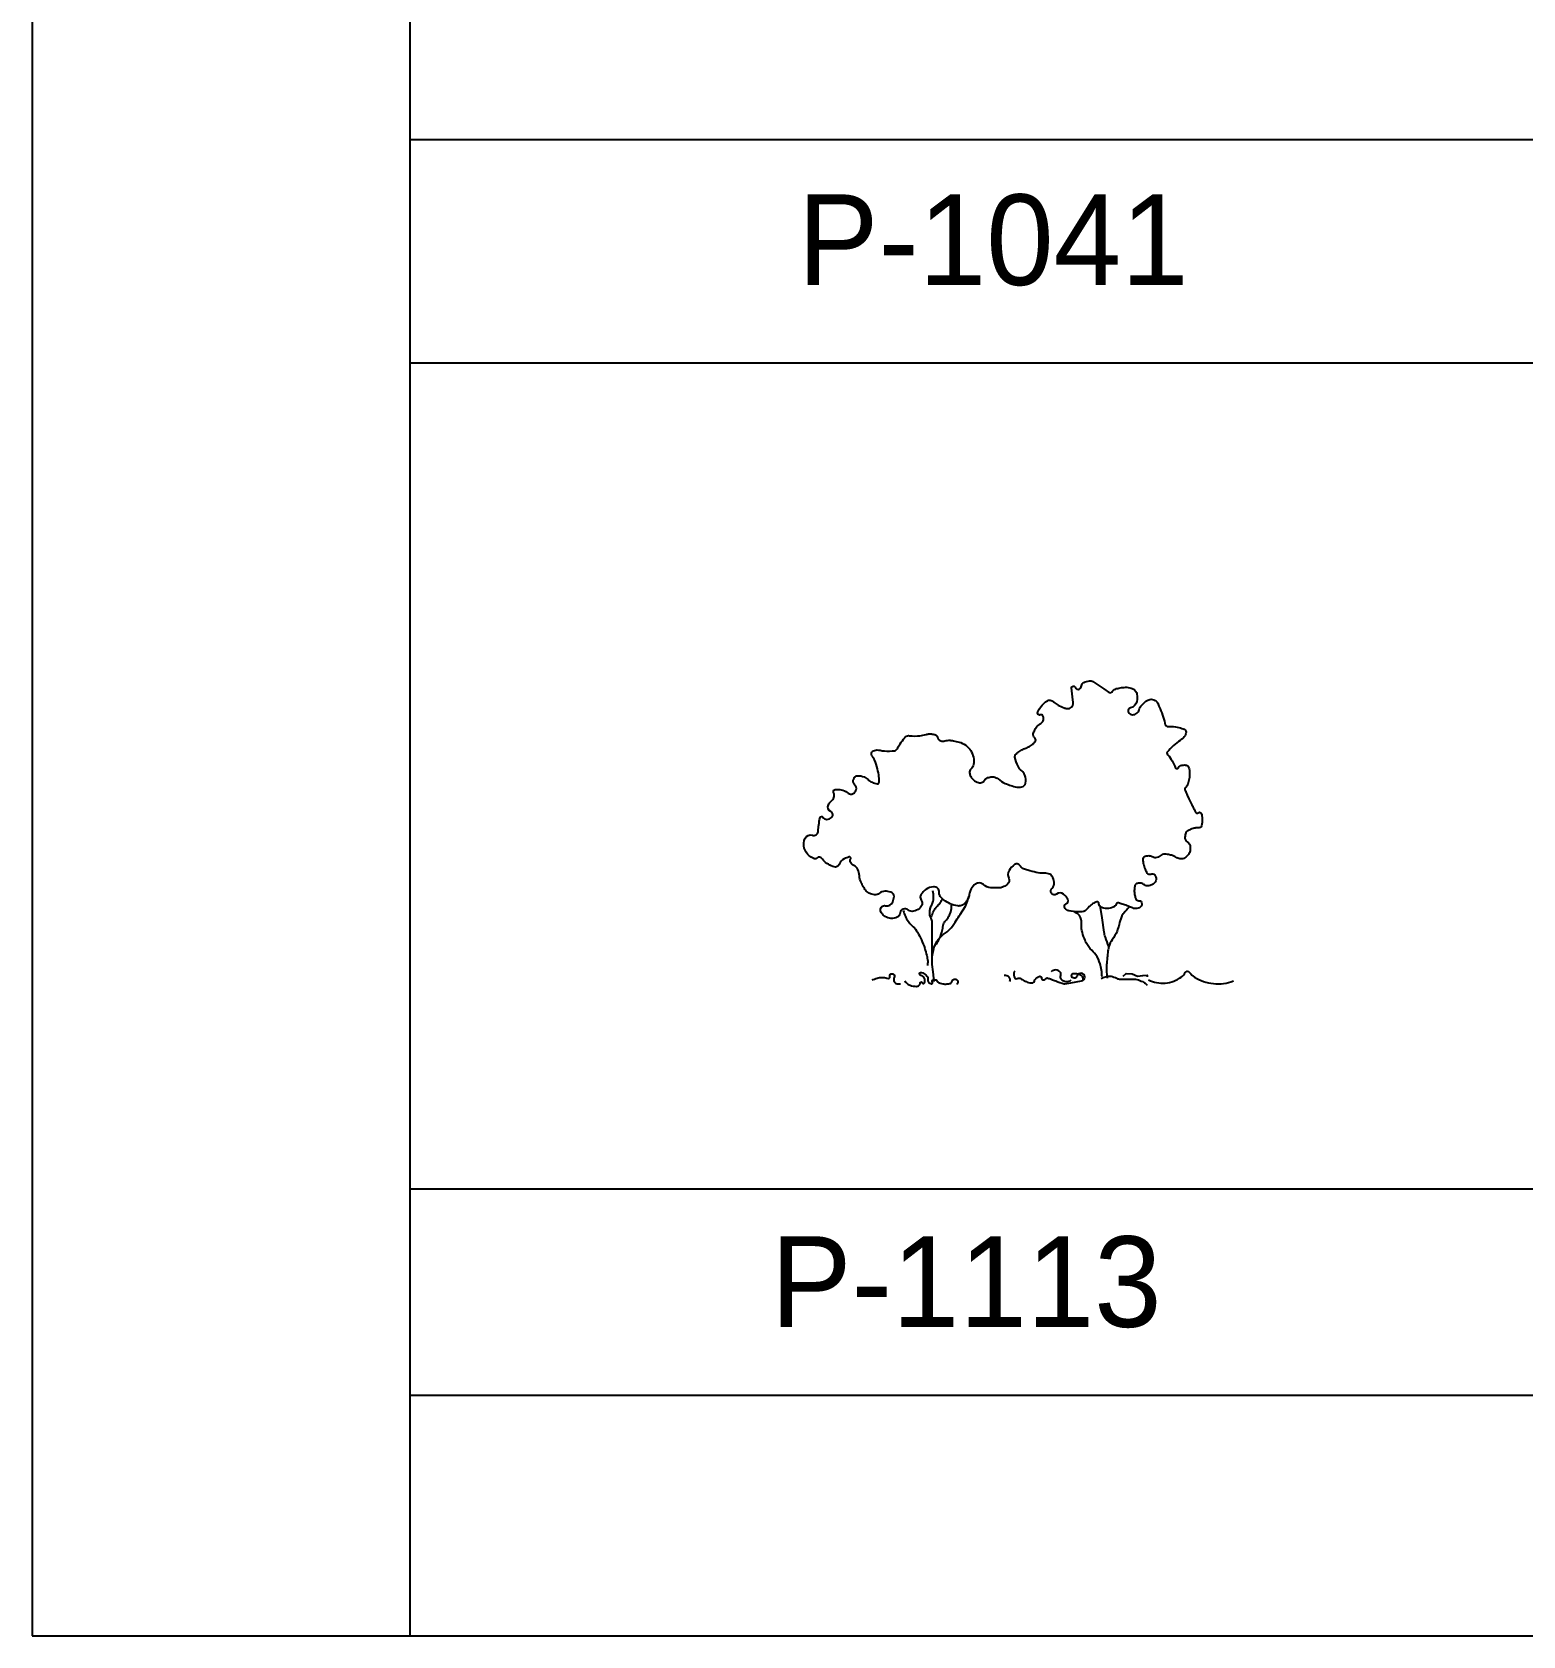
# Model space of a CAD drawing. Extents: x -74 to 94, y -49 to 40.
# Drawn here: x -68.92 to -59.05, y -46.49 to -35.87 of the extents above; entities that cross this region are included whole.
import ezdxf

# ---------------------------------------------------------------- set-up
doc = ezdxf.new("R2010")
doc.units = 0
doc.header["$LTSCALE"] = 100
doc.header["$MEASUREMENT"] = 0
doc.layers.add('FOLHA', color=3, linetype='CONTINUOUS')
doc.layers.add('P-ARVORE', color=2, linetype='CONTINUOUS')

# ---------------------------------------------------------------- blocks, each defined once
blk = doc.blocks.new('P-1113')
at = {"layer": 'P-ARVORE', "linetype": 'CONTINUOUS'}
blk.add_lwpolyline([(-0.2604, 0.2047, 0.208432), (-0.2621, 0.2049, 0.03932), (-0.2703, 0.2017, 0.195874), (-0.2786, 0.1926, -0.323586), (-0.2851, 0.1882, -0.092868), (-0.2894, 0.1891, -0.03757), (-0.299, 0.1941, -0.107322), (-0.3064, 0.2012, 0.18658), (-0.3114, 0.2047, 0.294616), (-0.3152, 0.2034, -0.268445), (-0.3193, 0.2017, -0.07902), (-0.3208, 0.2022, -0.024268), (-0.3252, 0.2047, -0.178436), (-0.3365, 0.2192, -0.197113), (-0.3351, 0.2359, -0.37382), (-0.3231, 0.2408, 0.474967), (-0.3138, 0.2465, 0.008761), (-0.3133, 0.251, -0.009035), (-0.3128, 0.2554, -0.00914), (-0.3112, 0.2667, -0.029605), (-0.3104, 0.2701, -0.667094), (-0.3058, 0.2706, 0.30739), (-0.299, 0.2671, 0.063111), (-0.295, 0.2682, 0.065383), (-0.2916, 0.2701, 0.559401), (-0.2924, 0.2799, -0.402097), (-0.2965, 0.2913, -0.11849), (-0.2918, 0.2974, 0.128589), (-0.2876, 0.3031, 0.217958), (-0.288, 0.3113, -0.399427), (-0.2866, 0.3161, -0.132763), (-0.2841, 0.3167, -0.038598), (-0.2752, 0.3161, -0.143905), (-0.2653, 0.3114, 0.209742), (-0.2579, 0.309, 0.166531), (-0.2536, 0.311, 0.131991), (-0.2505, 0.3161, 0.295586), (-0.2527, 0.3235, -0.272095), (-0.2554, 0.3314, -0.049975), (-0.2542, 0.3353, -0.091296), (-0.253, 0.3373, -0.205057), (-0.248, 0.3394, -0.101256), (-0.2376, 0.3373, -0.091718), (-0.2309, 0.3328, 0.093984), (-0.2243, 0.3284, 0.05661), (-0.216, 0.326, 0.230444), (-0.2139, 0.3267, 0.187202), (-0.2128, 0.3288, 0.05183), (-0.2129, 0.3373, 0.03567), (-0.2154, 0.3509, 0.031879), (-0.2203, 0.3655, 0.077117), (-0.2233, 0.3707, -0.110992), (-0.2252, 0.3744, -0.284983), (-0.2237, 0.3792, -0.174935), (-0.2163, 0.382, -0.069289), (-0.2111, 0.3814, 0.050988), (-0.204, 0.3803, 0.036153), (-0.1871, 0.3806, 0.19523), (-0.1842, 0.382, 0.052428), (-0.1819, 0.3853, -0.026253), (-0.1777, 0.3921, -0.010329), (-0.1703, 0.4023, -0.061897), (-0.1688, 0.4038, -0.21097), (-0.1623, 0.4056, 0.079029), (-0.1451, 0.4056, 0.016498), (-0.135, 0.4076, -0.029003), (-0.1292, 0.4086, -0.060452), (-0.1261, 0.4085, -0.032656), (-0.1203, 0.4074, -0.295756), (-0.1153, 0.4019, 0.315211), (-0.1104, 0.3968, 0.116326), (-0.1039, 0.397, -0.084828), (-0.0951, 0.398, -0.032431), (-0.0897, 0.3972, -0.018244), (-0.0802, 0.395, -0.185241), (-0.061, 0.3808, -0.189559), (-0.0565, 0.3579, -0.161918), (-0.0607, 0.3502, 0.234354), (-0.0629, 0.3443, 0.100613), (-0.061, 0.3382, 0.089902), (-0.0565, 0.3326, 0.110812), (-0.0479, 0.328, 0.173978), (-0.0416, 0.3284, 0.172324), (-0.0379, 0.3319, -0.170599), (-0.0342, 0.3355, -0.06778), (-0.028, 0.3373, -0.084356), (-0.0228, 0.3373, -0.128347), (-0.0159, 0.334, 0.069313), (-0.004, 0.3267, 0.051766), (0.0151, 0.3205, 0.121456), (0.0237, 0.3208, 0.268051), (0.0297, 0.3269, 0.165205), (0.0286, 0.3402, 0.120462), (0.0233, 0.3473, -0.108436), (0.0173, 0.3549, -0.06315), (0.0122, 0.37, -0.232423), (0.0133, 0.3744, -0.055827), (0.017, 0.3778, -0.035931), (0.0237, 0.382, -0.023918), (0.03, 0.385, 0.024734), (0.0361, 0.3879, 0.058605), (0.0424, 0.3924, 0.079122), (0.046, 0.3968, 0.382754), (0.0448, 0.4022, -0.300293), (0.0425, 0.4086, -0.067695), (0.0452, 0.4155, -0.061559), (0.0499, 0.4221, -0.082481), (0.0539, 0.4252, 0.095228), (0.0574, 0.428, 0.152013), (0.0595, 0.4332, 0.152862), (0.0583, 0.4386, 0.400488), (0.0539, 0.44, -0.451741), (0.0499, 0.4416, -0.186573), (0.05, 0.4449, -0.063331), (0.0549, 0.4533, -0.092967), (0.0661, 0.4635, -0.239782), (0.0722, 0.4639, -0.085421), (0.077, 0.4609, 0.059808), (0.0836, 0.4563, 0.029029), (0.0935, 0.4517, 0.06277), (0.0984, 0.4504, 0.233714), (0.1057, 0.4529, 0.224072), (0.1083, 0.4604), (0.1073, 0.4698), (0.1059, 0.4846, -0.905434), (0.1117, 0.4857, 0.473913), (0.1187, 0.4828, 0.23663), (0.1224, 0.4881, -0.234211), (0.1261, 0.4934, -0.096233), (0.1356, 0.4964, -0.176258), (0.141, 0.4952), (0.1524, 0.4875, 0.002706), (0.1664, 0.4783, 0.017069), (0.1687, 0.4769, 0.397959), (0.1724, 0.4778, -0.168885), (0.1786, 0.4828, -0.039926), (0.1862, 0.4848, -0.035525), (0.1949, 0.4857, -0.095958), (0.2044, 0.4843, -0.113291), (0.2113, 0.4799, -0.1599), (0.214, 0.4743, -0.080823), (0.2137, 0.4622, -0.304047), (0.2035, 0.4516, 0.601191), (0.2009, 0.4427, 0.194857), (0.2069, 0.4403, 0.172435), (0.2137, 0.4427, 0.14616), (0.2176, 0.4484, -0.108856), (0.2222, 0.4563, -0.042433), (0.2289, 0.4625, -0.074513), (0.2335, 0.4651, -0.187266), (0.2421, 0.4651, -0.187588), (0.2484, 0.4592, -0.016136), (0.2511, 0.4532, -0.007404), (0.2563, 0.4398, -0.035217), (0.2603, 0.4261, 0.114798), (0.2622, 0.4221, 0.263719), (0.2658, 0.4207, -0.081324), (0.2776, 0.4203, -0.020123), (0.2886, 0.4177, -0.055864), (0.2924, 0.4162, -0.275847), (0.2953, 0.4115, -0.179431), (0.2924, 0.4038, -0.070168), (0.2856, 0.3978, 0.045582), (0.2746, 0.3891, 0.015573), (0.264, 0.3783, 0.243531), (0.2637, 0.3773, 0.112472), (0.2653, 0.374, -0.03298), (0.2721, 0.3638, -0.02245), (0.2766, 0.3553, 0.055025), (0.2786, 0.352, 0.547354), (0.2825, 0.3523, -0.233468), (0.2885, 0.3567, -0.04274), (0.2934, 0.3571, -0.08131), (0.2959, 0.3567, -0.219497), (0.2994, 0.3534, -0.097999), (0.3013, 0.3432, -0.03944), (0.3005, 0.3339, -0.041844), (0.2984, 0.3255, -0.129403), (0.2942, 0.3193, 0.314231), (0.2934, 0.3161, 0.02147), (0.295, 0.3125, -0.014121), (0.2974, 0.3072), (0.2999, 0.3013), (0.3048, 0.2913, 0.004855), (0.3086, 0.2839, 0.007224), (0.3112, 0.2789, 0.462961), (0.3152, 0.2781, -0.399636), (0.3197, 0.2778, -0.123807), (0.3212, 0.2748, -0.052385), (0.3221, 0.2671, -0.067641), (0.3209, 0.2563, -0.222369), (0.3187, 0.2536, -0.136162), (0.3148, 0.2529, 0.088975), (0.3088, 0.2524, 0.033431), (0.3014, 0.2499, 0.055836), (0.2974, 0.2477, 0.145682), (0.295, 0.2446, 0.078991), (0.2934, 0.2377, 0.270151), (0.2974, 0.2297, -0.241198), (0.3023, 0.2212, -0.083149), (0.3014, 0.2132, -0.105174), (0.2984, 0.2076, -0.113509), (0.2914, 0.2024, -0.157045), (0.285, 0.2017, -0.093181), (0.2784, 0.2045, 0.085071), (0.2712, 0.2076, 0.021485), (0.2646, 0.209, 0.030084), (0.2598, 0.2094, 0.197106), (0.2527, 0.2068, -0.175217), (0.2449, 0.2035, -0.14956), (0.2394, 0.2049, 0.142374), (0.2335, 0.2065, 0.105821), (0.2257, 0.2046, 0.259791), (0.2236, 0.2017, 0.059616), (0.2237, 0.1997, 0.021967), (0.2246, 0.1941, 0.042012), (0.2276, 0.1846, 0.057245), (0.2311, 0.1782, 0.362144), (0.237, 0.1766, -0.330684), (0.2434, 0.1752, -0.225076), (0.2457, 0.1674, -0.205679), (0.241, 0.1599, -0.077647), (0.2359, 0.1575, -0.091011), (0.2311, 0.157, -0.166677), (0.2252, 0.1595, 0.178905), (0.2197, 0.1617, 0.091021), (0.2135, 0.1607, 0.194593), (0.2113, 0.1587, 0.068546), (0.2105, 0.1564, 0.032211), (0.2098, 0.1511, 0.042973), (0.2099, 0.1446, 0.038432), (0.2113, 0.1375, 0.319766), (0.2174, 0.1325, -0.386164), (0.2222, 0.1275, -0.275938), (0.2184, 0.1209, -0.208872), (0.2088, 0.1198, -0.029479), (0.2017, 0.1225, 0.025222), (0.1935, 0.1257, 0.00772), (0.1862, 0.128, 0.021672), (0.1836, 0.1287, 0.351201), (0.1798, 0.1268, -0.184537), (0.1746, 0.1216, -0.104992), (0.1643, 0.1194, -0.114569), (0.1549, 0.1216, -0.283116), (0.1511, 0.1275, 0.476861), (0.1474, 0.1305, 0.06677), (0.1442, 0.1293, 0.033859), (0.1385, 0.1257, 0.08299), (0.1318, 0.119, -0.131938), (0.1271, 0.1151, -0.080355), (0.1249, 0.1145, -0.02145), (0.1162, 0.114, -0.073162), (0.1015, 0.1158, -0.142289), (0.095, 0.1198, -0.519363), (0.0966, 0.1268, 0.405397), (0.0999, 0.1346, 0.084896), (0.0974, 0.1389, 0.063239), (0.0925, 0.1434, 0.322675), (0.0811, 0.1434, -0.44167), (0.0722, 0.1452, -0.371673), (0.0736, 0.1532, 0.275613), (0.0772, 0.1629, 0.078326), (0.0734, 0.1733, 0.187818), (0.0697, 0.1764, 0.08247), (0.0607, 0.1779, -0.056279), (0.0475, 0.1794, -0.011834), (0.0333, 0.1829, -0.022866), (0.0262, 0.1852, -0.172024), (0.0218, 0.189, 0.164069), (0.0173, 0.1929, 0.258745), (0.0116, 0.1923, 0.102272), (0.0024, 0.1823, 0.255944), (0.0019, 0.1697, -0.340481), (-0.0001, 0.1599, -0.060042), (-0.0061, 0.1558, -0.079131), (-0.0114, 0.154, -0.040467), (-0.0174, 0.1535, -0.023231), (-0.0278, 0.154, -0.155123), (-0.04, 0.1592, 0.224035), (-0.0491, 0.1617, 0.148055), (-0.0552, 0.1586, 0.093875), (-0.0614, 0.1499, 0.076683), (-0.0634, 0.143, -0.078678), (-0.0654, 0.1363, -0.075796), (-0.0708, 0.1283, -0.110564), (-0.0763, 0.1246, -0.135781), (-0.0826, 0.1238, -0.066101), (-0.0951, 0.1275, -0.051453), (-0.1049, 0.1332, -0.065109), (-0.1114, 0.1393, -0.215255), (-0.1133, 0.1464, 0.240259), (-0.1154, 0.1528, 0.223377), (-0.1228, 0.1555, 0.129217), (-0.1352, 0.1511, 0.067373), (-0.1411, 0.1457, 0.091179), (-0.1441, 0.1405, 0.255618), (-0.1428, 0.1331, -0.254721), (-0.1416, 0.1257, -0.147555), (-0.146, 0.1196, -0.104854), (-0.1555, 0.1151, -0.236317), (-0.1645, 0.1172, 0.267156), (-0.1728, 0.1187, 0.288689), (-0.1777, 0.1123, -0.261347), (-0.1827, 0.1051, -0.12846), (-0.193, 0.103, -0.130153), (-0.203, 0.1063, -0.096392), (-0.2083, 0.1115, -0.123451), (-0.2104, 0.1169, -0.523109), (-0.2022, 0.1242, 0.374535), (-0.1901, 0.1305, 0.074841), (-0.188, 0.1396, 0.17999), (-0.1891, 0.1434, 0.152874), (-0.1935, 0.1466, 0.085277), (-0.203, 0.1481, 0.174417), (-0.2122, 0.1447, -0.208183), (-0.2203, 0.1422, -0.089844), (-0.2292, 0.145, -0.109178), (-0.2351, 0.1499, -0.034869), (-0.2389, 0.1555, -0.028963), (-0.2426, 0.1629, -0.077737), (-0.2453, 0.1736, 0.079889), (-0.248, 0.1841, 0.184739), (-0.2546, 0.1907, -0.202143), (-0.2604, 0.197, -0.244079), (-0.2597, 0.2018, 0.4376)], format="xyb", close=True, dxfattribs=at)
for points in [[(-0.1213, -0.0015), (-0.1233, 0.015), (-0.1248, 0.0268), (-0.1248, 0.0627), (-0.1248, 0.0969, 0.134269), (-0.1265, 0.1032, -0.117737), (-0.1287, 0.1104, -0.040921), (-0.1287, 0.1152, -0.036428), (-0.1277, 0.1204, -0.061185), (-0.1264, 0.124, 0.036228), (-0.1238, 0.1299, 0.086145), (-0.1224, 0.1379, 0.064721), (-0.1238, 0.1487)], [(-0.1258, 0.1057, -0.042672), (-0.1228, 0.1144, -0.06812), (-0.1198, 0.1193, -0.00709), (-0.1165, 0.1233, 0.007752), (-0.1134, 0.1269, 0.014611), (-0.111, 0.1301, 0.009404), (-0.1075, 0.1352)], [(-0.1248, 0.0374, -0.073598), (-0.1204, 0.0584, -0.106952), (-0.1124, 0.0709, -0.049808), (-0.1001, 0.0812, 0.088837), (-0.0936, 0.0874, 0.005768), (-0.0849, 0.0998, 0.007246), (-0.0783, 0.1098), (-0.0698, 0.1234, 0.056942), (-0.0673, 0.129, 0.030888), (-0.0644, 0.1399)], [(-0.1728, 0.1163, 0.028658), (-0.1692, 0.1062, 0.051802), (-0.1663, 0.101, 0.055432), (-0.1562, 0.0893, -0.075225), (-0.149, 0.0804, -0.028199), (-0.1427, 0.0679, -0.025343), (-0.1371, 0.0533, -0.019039), (-0.1339, 0.0418, -0.024515), (-0.1322, 0.0326, -0.050547), (-0.1321, 0.0305, -0.019834), (-0.1327, 0.025)], [(-0.1248, 0.0521, 0.05174), (-0.1144, 0.0668, 0.063632), (-0.1089, 0.0804, 0.030407), (-0.1071, 0.0894, -0.060729), (-0.106, 0.0939, -0.091288), (-0.1028, 0.099, 0.056453), (-0.0971, 0.1069, 0.069283), (-0.0941, 0.1142, 0.049486), (-0.0926, 0.1251)], [(0.1563, 0.0067, 0.066467), (0.1531, 0.0281, 0.089158), (0.1459, 0.0427, 0.042136), (0.1369, 0.0529, -0.073382), (0.1321, 0.0592, -0.031324), (0.1283, 0.0669, -0.019781), (0.1237, 0.0798, -0.097685), (0.1222, 0.0925, 0.103851), (0.1207, 0.1045, 0.124232), (0.1179, 0.1089, 0.065066), (0.1098, 0.1145)], [(0.1677, 0.0568, -0.022755), (0.1618, 0.0722, -0.044451), (0.1598, 0.0804), (0.1563, 0.1039), (0.1534, 0.1246)], [(0.2014, 0.1216, 0.042436), (0.1922, 0.112, 0.077425), (0.1885, 0.1057, 0.035256), (0.1846, 0.0931, -0.040184), (0.1811, 0.0821, -0.055874), (0.1731, 0.0677, 0.075999), (0.1677, 0.0568, 0.045544), (0.1661, 0.0495, 0.014368), (0.1638, 0.0262, 0.029112), (0.1637, 0.0178, 0.017989), (0.1647, 0.0044)], [(-0.2243, 0.0008, -0.057018), (-0.2161, 0.0042, -0.057578), (-0.2074, 0.0055, -0.112476), (-0.1999, 0.0042, 0.232389), (-0.196, 0.0044, 0.340326), (-0.1949, 0.0069, -0.259762), (-0.1941, 0.0103, -0.885045), (-0.1876, 0.0054, 0.459536), (-0.1842, -0.0045, 0.071665), (-0.181, -0.0052, 0.060222), (-0.1772, -0.0051)], [(-0.1703, -0.0004, 0.071043), (-0.1662, -0.0046, 0.075283), (-0.1614, -0.0074, 0.092845), (-0.1512, -0.0093, 0.181576), (-0.1461, -0.0074, 0.254266), (-0.1449, -0.0043, -0.359358), (-0.1436, -0.0021, -0.427592), (-0.1411, -0.0034, 0.46357), (-0.1386, -0.0045, 0.254496), (-0.137, -0.0022, 0.112564), (-0.1376, 0.0038, 0.271415), (-0.1436, 0.0089, -0.583795), (-0.1451, 0.0132, -0.315916), (-0.1427, 0.0138, -0.075326), (-0.1347, 0.0091, -0.265193), (-0.1322, 0.0028, 0.272424), (-0.1297, -0.0033, 0.057977), (-0.1272, -0.0048, 0.111827), (-0.1258, -0.0051, 0.611115), (-0.1243, -0.0021, -0.506783), (-0.1233, 0.0014, -0.086095), (-0.1208, 0.0018, -0.106411), (-0.1188, 0.0014, -0.172406), (-0.1163, -0.001, 0.177067), (-0.1139, -0.0033, 0.039062), (-0.1114, -0.0041, 0.021933), (-0.107, -0.0051, 0.052957), (-0.1004, -0.0054, 0.06341), (-0.0951, -0.0045, 0.278788), (-0.0918, -0.0008, -0.294439), (-0.0886, 0.0026, -0.061331), (-0.0872, 0.0028, -0.058683), (-0.0857, 0.0026, -0.316143), (-0.0822, -0.0013, -0.29559), (-0.0847, -0.0062)], [(-0.0055, 0.0091, -0.130878), (-0.0015, 0.0089, -0.130878), (0.0019, 0.0067, -0.142133), (0.0039, 0.0028, -0.142133), (0.0034, -0.0015)], [(0.0118, 0.0161, 0.089433), (0.0104, 0.0127, 0.091948), (0.0103, 0.0091, 0.069318), (0.0115, 0.0051, 0.155188), (0.0128, 0.0038, 0.273469), (0.0156, 0.0038, -0.202767), (0.0192, 0.0044, -0.099877), (0.0242, 0.002, 0.075304), (0.0306, -0.0015, 0.048609), (0.0389, -0.0037, 0.136982), (0.042, -0.0033, 0.239162), (0.0443, -0.0007, -0.152857), (0.047, 0.0038, -0.055136), (0.0508, 0.0065, -0.096796), (0.0534, 0.0073, -0.490849), (0.0559, 0.0047, 0.405058), (0.0583, 0.0014, 0.276175), (0.0627, 0.0031, -0.313854), (0.0668, 0.0044, -0.018855), (0.0723, 0.0024, 0.01406), (0.0796, -0.0004, 0.004926), (0.0938, -0.005, 0.119533), (0.0945, -0.0051), (0.1049, -0.0033), (0.1222, -0.0004, 1.856334), (0.1149, 0.0075, -0.87897), (0.1059, 0.0085, -0.383265), (0.1086, 0.0117, -0.129487), (0.1197, 0.0103, -0.176591), (0.1232, 0.0071, -0.129122), (0.1247, 0.0008)], [(0.1049, 0.0008, -0.201461), (0.0963, -0.0017, -0.202807), (0.0885, 0.0026, -0.283198), (0.0879, 0.0086, 0.29949), (0.087, 0.0144, 0.20491), (0.0798, 0.0178, 0.201957), (0.0722, 0.015)], [(0.1549, 0.0038, -0.065316), (0.1645, 0.0072, -0.100571), (0.1712, 0.0073, -0.073109), (0.1806, 0.004, 0.120499), (0.1865, 0.0026), (0.1974, 0.0026), (0.2098, 0.0026, -0.072447), (0.2139, 0.002, -0.02874), (0.2236, -0.0015, -0.066766), (0.2266, -0.0033, -0.037675), (0.2311, -0.0074)], [(0.233, 0.0014, 0.137019), (0.261, -0.0038, 0.137284), (0.2875, 0.0061, 0.11082), (0.2938, 0.0134, -0.267801), (0.2974, 0.0156, -0.247896), (0.3013, 0.0136, 0.094962), (0.3093, 0.0061, 0.117017), (0.3406, -0.0047, 0.116803), (0.3736, -0.0004)]]:
    blk.add_lwpolyline(points, format="xyb", dxfattribs=at)
blk.add_lwpolyline([(0.1915, 0.0073), (0.1964, 0.012), (0.2063, 0.0114), (0.2152, 0.0073), (0.2236, 0.0085), (0.2311, 0.0091), (0.2311, 0.0067)], dxfattribs=at)
blk = doc.blocks.new('FOLHAVERDE')
at = {"layer": 'FOLHA', "linetype": 'CONTINUOUS'}
for p, q in [((-29.955, 37.298), (-29.955, 2.298)), ((-27.455, 37.298), (-27.455, 2.298)), ((-27.455, 35.298), (-27.455, 2.298)), ((-29.955, 2.298), (-5.455, 2.298)), ((-27.455, 2.298), (-5.455, 2.298))]:
    blk.add_line(p, q, dxfattribs=at)

msp = doc.modelspace()

# ---------------------------------------------------------------- linework, layer by layer
at = {"layer": 'FOLHA', "linetype": 'CONTINUOUS'}
for p, q in [((-66.42, -36.585), (-44.42, -36.585)), ((-66.42, -38.065), (-44.42, -38.065)), ((-66.42, -43.532), (-44.42, -43.532)), ((-66.42, -44.898), (-44.42, -44.898))]:
    msp.add_line(p, q, dxfattribs=at)
at = {"layer": 'P-ARVORE', "linetype": 'CONTINUOUS'}
for p, q in [((-66.42, -13.493), (-66.42, -46.493)), ((-66.42, -46.493), (-44.42, -46.493))]:
    msp.add_line(p, q, dxfattribs=at)

# ---------------------------------------------------------------- block references
msp.add_blockref('FOLHAVERDE', (-38.965, -48.791), dxfattribs=at)
at = {"layer": 'P-ARVORE', "linetype": 'CONTINUOUS', "xscale": 4, "yscale": 4, "zscale": 4}
msp.add_blockref('P-1113', (-62.462, -42.155), dxfattribs=at)

# ---------------------------------------------------------------- texts
at = {"layer": 'FOLHA', "linetype": 'CONTINUOUS'}
for s, p in [('P-1041', (-63.852, -37.549)), ('P-1113', (-64.03, -44.447))]:
    msp.add_text(s, height=0.6, dxfattribs=at).set_placement(p)

doc.saveas('drawing.dxf')
